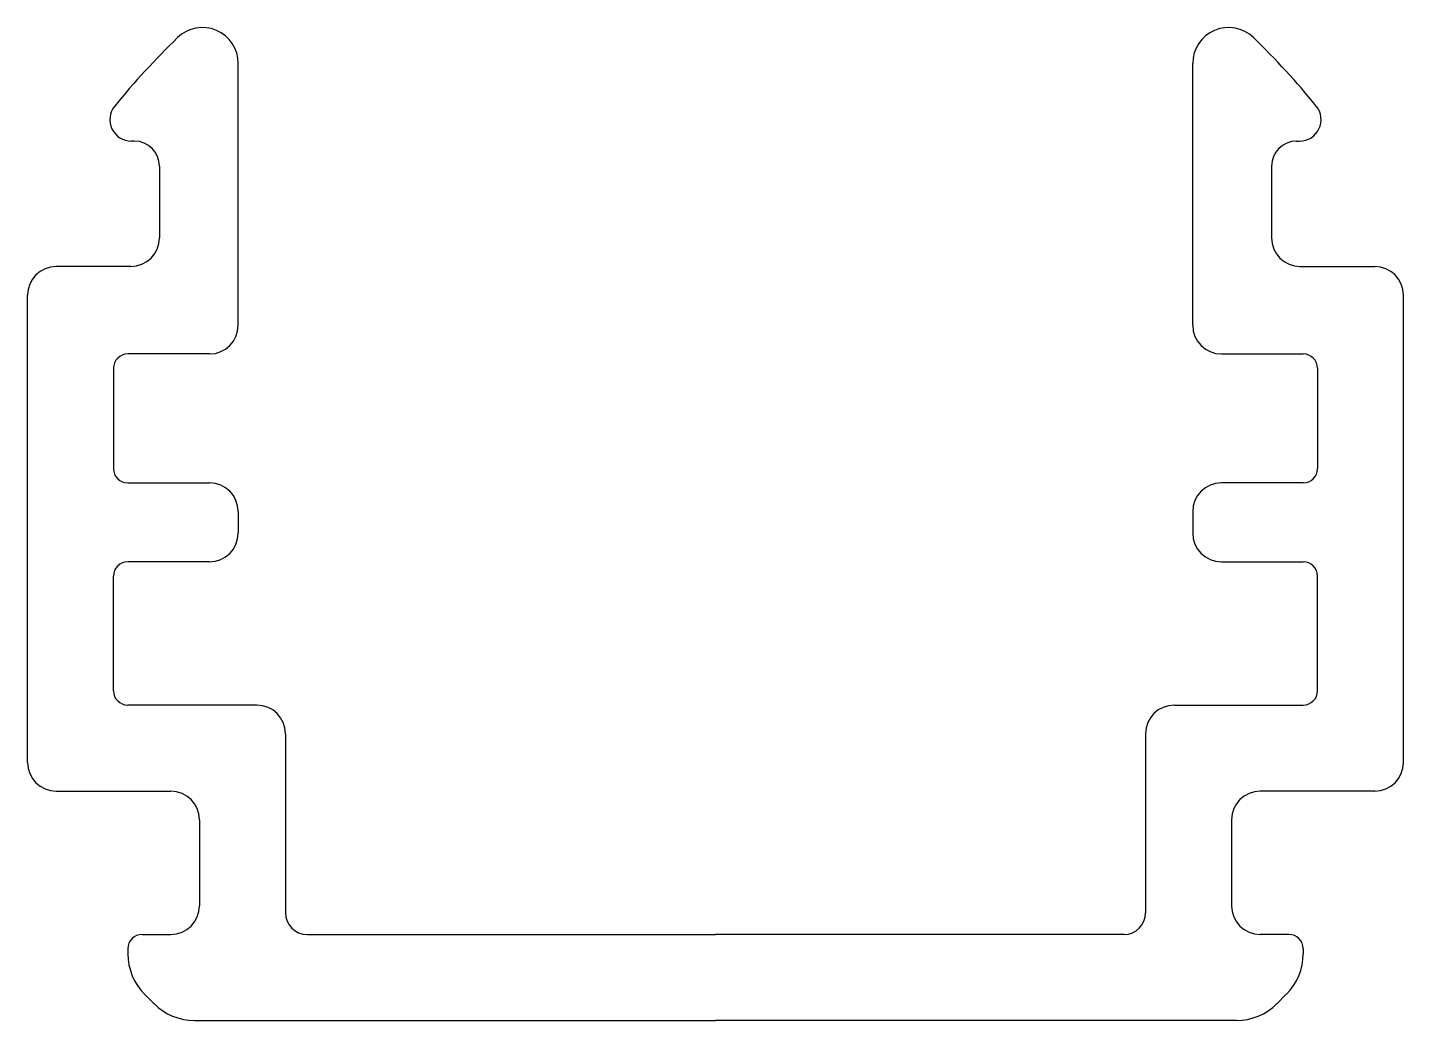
# Model space of a CAD drawing. Extents: x 3213.1 to 3232.3, y 929.7 to 943.5.
import ezdxf

# ---------------------------------------------------------------- set-up
doc = ezdxf.new("R2010")
doc.units = 0
doc.layers.get('0').update_dxf_attribs({"linetype": 'CONTINUOUS'})

msp = doc.modelspace()

# ---------------------------------------------------------------- linework, layer by layer
at = {"color": 0}
for p, q in [((3215.991, 939.374), (3215.991, 943.028)), ((3229.31, 939.374), (3229.31, 943.028)), ((3214.541, 941.943), (3214.5, 941.943)), ((3230.76, 941.943), (3230.801, 941.943)), ((3214.891, 941.593), (3214.891, 940.593)), ((3230.41, 941.593), (3230.41, 940.593)), ((3214.491, 940.193), (3213.451, 940.193)), ((3230.81, 940.193), (3231.851, 940.193)), ((3213.051, 933.274), (3213.051, 939.793)), ((3232.251, 933.274), (3232.251, 939.793)), ((3215.591, 938.974), (3214.451, 938.974)), ((3229.71, 938.974), (3230.851, 938.974)), ((3214.251, 938.774), (3214.251, 937.374)), ((3231.051, 938.774), (3231.051, 937.374)), ((3214.451, 937.174), (3215.591, 937.174)), ((3230.851, 937.174), (3229.71, 937.174)), ((3215.991, 936.774), (3215.991, 936.474)), ((3229.31, 936.774), (3229.31, 936.474)), ((3215.591, 936.074), (3214.451, 936.074)), ((3229.71, 936.074), (3230.851, 936.074)), ((3214.251, 934.274), (3214.251, 935.874)), ((3231.051, 934.274), (3231.051, 935.874)), ((3216.251, 934.074), (3214.451, 934.074)), ((3229.051, 934.074), (3230.851, 934.074)), ((3216.651, 933.674), (3216.651, 931.174)), ((3228.651, 933.674), (3228.651, 931.174)), ((3213.451, 932.874), (3215.051, 932.874)), ((3231.851, 932.874), (3230.251, 932.874)), ((3215.451, 932.474), (3215.451, 931.274)), ((3229.851, 932.474), (3229.851, 931.274)), ((3214.651, 930.874), (3215.051, 930.874)), ((3216.951, 930.874), (3222.651, 930.874)), ((3228.351, 930.874), (3222.651, 930.874)), ((3230.651, 930.874), (3230.251, 930.874)), ((3214.451, 930.674), (3214.451, 930.605)), ((3230.851, 930.674), (3230.851, 930.605)), ((3214.685, 930.039), (3214.816, 929.908)), ((3230.616, 930.039), (3230.485, 929.908)), ((3215.382, 929.674), (3222.651, 929.674)), ((3229.919, 929.674), (3222.651, 929.674))]:
    msp.add_line(p, q, dxfattribs=at)
for centre, radius, start, end in [((3215.491, 943.028), 0.5, 0, 134.0397), ((3229.81, 943.028), 0.5, 45.9603, 180), ((3222.651, 935.624), 10.799, 134.0397, 140.9236), ((3222.651, 935.624), 10.799, 39.0764, 45.9603), ((3214.5, 942.243), 0.3, 140.9236, 270), ((3230.801, 942.243), 0.3, 270, 39.0764), ((3214.541, 941.593), 0.35, 0, 90), ((3230.76, 941.593), 0.35, 90, 180), ((3214.491, 940.593), 0.4, 270, 0), ((3230.81, 940.593), 0.4, 180, 270), ((3213.451, 939.793), 0.4, 90, 180), ((3231.851, 939.793), 0.4, 0, 90), ((3215.591, 939.374), 0.4, 270, 0), ((3229.71, 939.374), 0.4, 180, 270), ((3214.451, 938.774), 0.2, 90, 180), ((3230.851, 938.774), 0.2, 0, 90), ((3214.451, 937.374), 0.2, 180, 270), ((3230.851, 937.374), 0.2, 270, 0), ((3215.591, 936.774), 0.4, 0, 90), ((3229.71, 936.774), 0.4, 90, 180), ((3215.591, 936.474), 0.4, 270, 0), ((3229.71, 936.474), 0.4, 180, 270), ((3214.451, 935.874), 0.2, 90, 180), ((3230.851, 935.874), 0.2, 0, 90), ((3214.451, 934.274), 0.2, 180, 270), ((3230.851, 934.274), 0.2, 270, 0), ((3216.251, 933.674), 0.4, 0, 90), ((3229.051, 933.674), 0.4, 90, 180), ((3213.451, 933.274), 0.4, 180, 270), ((3231.851, 933.274), 0.4, 270, 0), ((3215.051, 932.474), 0.4, 0, 90), ((3230.251, 932.474), 0.4, 90, 180), ((3215.051, 931.274), 0.4, 270, 0), ((3230.251, 931.274), 0.4, 180, 270), ((3216.951, 931.174), 0.3, 180, 270), ((3228.351, 931.174), 0.3, 270, 0), ((3214.651, 930.674), 0.2, 90, 180), ((3230.651, 930.674), 0.2, 0, 90), ((3215.251, 930.605), 0.8, 180, 225), ((3230.051, 930.605), 0.8, 315, 360), ((3215.382, 930.474), 0.8, 225, 270), ((3229.919, 930.474), 0.8, 270, 315)]:
    msp.add_arc(centre, radius, start, end, dxfattribs=at)

doc.saveas('drawing.dxf')
